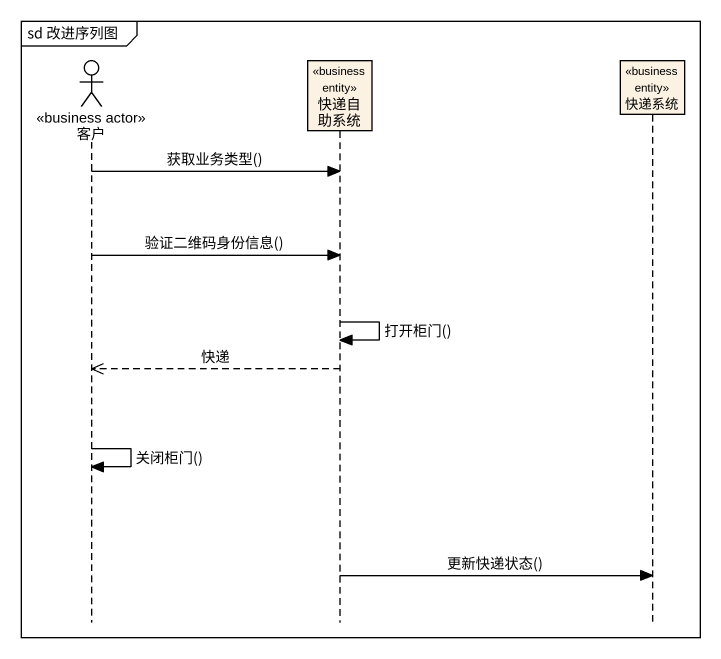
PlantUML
@startuml
mainframe sd 改进序列图
hide footbox
actor 客户 <<business actor>>
participant 快递自助系统 <<business entity>>
participant 快递系统 <<business entity>>

客户 -> 快递自助系统 : 获取业务类型()
客户 -> 快递自助系统 : 验证二维码身份信息()
快递自助系统 -> 快递自助系统 : 打开柜门()
快递自助系统 -->> 客户 : 快递
客户 -> 客户 : 关闭柜门()
快递自助系统 -> 快递系统 : 更新快递状态()
@enduml
